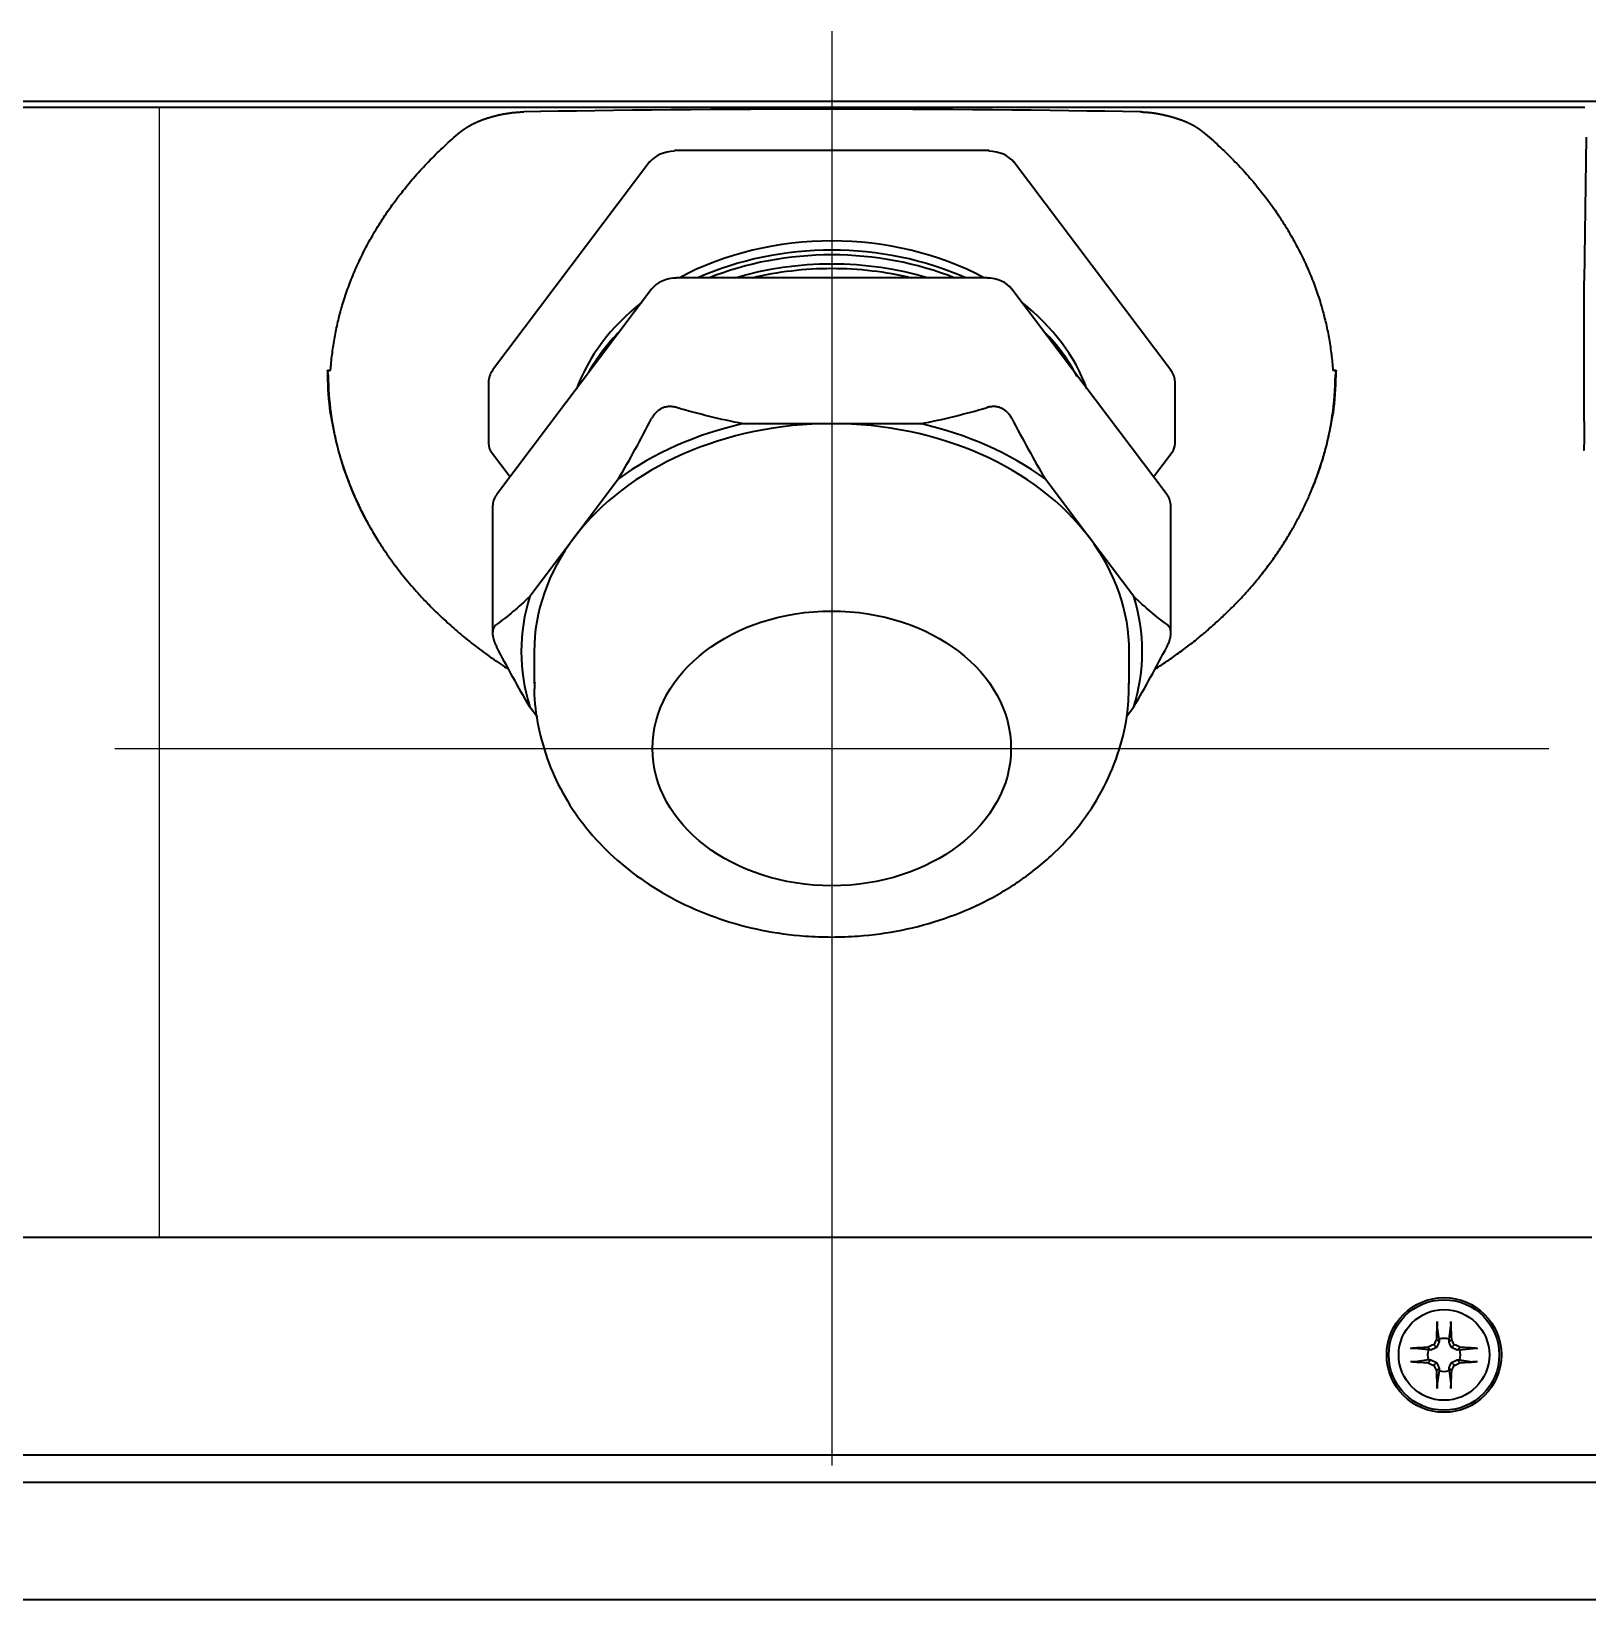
# Model space of a CAD drawing. Header units: inches. Extents: x 786 to 5593, y 691 to 5453.
# Drawn here: x 901.7 to 1010.2, y 2755.1 to 2864.4 of the extents above; entities that cross this region are included whole.
import ezdxf

# ---------------------------------------------------------------- set-up
doc = ezdxf.new("R2010")
doc.units = ezdxf.units.IN
doc.layers.add('1', color=7, linetype='Continuous', true_color=0xffffff)

msp = doc.modelspace()

# ---------------------------------------------------------------- linework, layer by layer
at = {"color": 1}
for p, q in [((957.52, 2864.45), (957.52, 2764.45)), ((907.52, 2814.45), (1007.52, 2814.45))]:
    msp.add_line(p, q, dxfattribs=at)
msp.add_line((910.63, 2780.44), (910.63, 2859.16))
at = {"layer": '1', "color": 7, "linetype": 'Continuous', "lineweight": 35}
for p, q in [((1645.58, 2859.56), (788.86, 2859.56)), ((837.4, 2859.16), (1010.03, 2859.16)), ((1010.14, 2857.07), (1009.99, 2847.05)), ((944.84, 2855.37), (933.87, 2840.82)), ((944.84, 2855.37), (944.82, 2855.32)), ((968.49, 2856.14), (946.55, 2856.14)), ((968.49, 2856.08), (968.49, 2856.14)), ((981.17, 2840.82), (970.2, 2855.37)), ((970.22, 2855.32), (970.2, 2855.37)), ((944.96, 2846.48), (934.14, 2832.12)), ((968.35, 2847.25), (946.69, 2847.25)), ((980.9, 2832.12), (970.08, 2846.48)), ((1009.99, 2837.24), (1009.99, 2847.05)), ((922.35, 2840.83), (922.35, 2840.46)), ((922.35, 2840.83), (922.57, 2840.83)), ((922.37, 2840.73), (922.35, 2840.83)), ((922.42, 2840.46), (922.37, 2840.73)), ((933.58, 2840), (933.58, 2835.71)), ((933.87, 2840.82), (933.85, 2840.76)), ((981.19, 2840.76), (981.17, 2840.82)), ((981.46, 2835.71), (981.46, 2840)), ((992.47, 2840.83), (992.69, 2840.83)), ((992.67, 2840.73), (992.62, 2840.46)), ((992.69, 2840.83), (992.67, 2840.73)), ((992.69, 2840.46), (992.69, 2840.83)), ((957.52, 2837.09), (951.34, 2837.09)), ((963.7, 2837.09), (957.52, 2837.09)), ((933.78, 2835.11), (935.09, 2833.38)), ((979.95, 2833.38), (981.26, 2835.11)), ((942.64, 2833.24), (939.55, 2829.14)), ((975.49, 2829.14), (972.4, 2833.24)), ((933.87, 2831.35), (933.87, 2822.48)), ((981.17, 2822.48), (981.17, 2831.35)), ((939.55, 2829.14), (936.46, 2825.04)), ((978.58, 2825.04), (975.49, 2829.14)), ((936.77, 2821.2), (936.77, 2818.95)), ((978.27, 2818.95), (978.27, 2821.2)), ((936.46, 2817.35), (936.99, 2816.65)), ((978.08, 2816.68), (978.58, 2817.35)), ((833.75, 2780.36), (1010.52, 2780.36)), ((999.87, 2773.25), (999.75, 2774.17)), ((1000.57, 2773.25), (1000.69, 2774.17)), ((999.87, 2773.07), (999.69, 2773.26)), ((1000.57, 2773.07), (1000.76, 2773.26)), ((999.13, 2772.51), (998.21, 2772.62)), ((999.3, 2772.5), (999.12, 2772.69)), ((999.7, 2772.67), (999.5, 2772.88)), ((1000.74, 2772.67), (1000.94, 2772.88)), ((1001.14, 2772.5), (1001.32, 2772.69)), ((1001.31, 2772.51), (1002.23, 2772.62)), ((999.13, 2771.81), (998.21, 2771.69)), ((999.3, 2771.81), (999.12, 2771.62)), ((999.7, 2771.64), (999.5, 2771.44)), ((999.87, 2771.24), (999.69, 2771.05)), ((999.87, 2771.07), (999.75, 2770.14)), ((1000.57, 2771.24), (1000.76, 2771.05)), ((1000.57, 2771.07), (1000.69, 2770.14)), ((1000.74, 2771.64), (1000.94, 2771.44)), ((1001.14, 2771.81), (1001.32, 2771.62)), ((1001.31, 2771.81), (1002.23, 2771.69)), ((1543.25, 2765.16), (789.22, 2765.16)), ((1543.65, 2763.26), (853.72, 2763.26)), ((853.72, 2755.1), (1580.72, 2755.1))]:
    msp.add_line(p, q, dxfattribs=at)
for radius in [4, 3.85, 3.16]:
    msp.add_circle((1000.22, 2772.16), radius, dxfattribs=at)
for centre, radius, start, end in [((934.58, 2835.71), 1, 180, 217.0045), ((980.46, 2835.71), 1, 322.9955, 0), ((1000.22, 2772.16), 1.15, 72.2011, 107.7989), ((1000.22, 2772.16), 1.15, 162.2011, 197.7989), ((1000.22, 2772.16), 1.15, 342.2011, 17.7989), ((1000.22, 2772.16), 1.15, 252.2011, 287.7989)]:
    msp.add_arc(centre, radius, start, end, dxfattribs=at)
for centre, major_axis, ratio, start_param, end_param in [((957.52, 2858.09), (-35, 0), 0.026602, 4.051733, 5.373046), ((946.55, 2854.55), (-2, 0), 0.766044, 4.712389, 5.759587), ((968.49, 2854.55), (-2, 0), 0.766044, 3.665191, 4.712389), ((957.52, 2835.66), (18.5, 0), 0.766044, 0.957499, 2.184192), ((957.52, 2835.02), (18.5, 0), 0.766044, 1.041438, 2.100155), ((957.52, 2834.69), (18.5, 0), 0.766044, 1.570796, 2.053522), ((957.52, 2834.05), (18.5, 0), 0.766044, 1.197536, 1.944057), ((957.52, 2834.69), (18.5, 0), 0.766044, 1.088071, 1.570796), ((957.52, 2833.73), (18.5, 0), 0.766044, 1.570796, 1.876022), ((957.52, 2833.73), (18.5, 0), 0.766044, 1.265571, 1.570796), ((946.69, 2845.71), (-2, 0), 0.766044, 4.71239, 5.759585), ((957.52, 2833.09), (18.5, 0), 0.766044, 1.529857, 1.611833), ((968.35, 2845.71), (-2, 0), 0.766044, 3.665193, 4.712388), ((957.52, 2835.66), (18.5, 0), 0.766044, 2.371117, 2.864936), ((957.52, 2835.66), (18.5, 0), 0.766044, 0.276755, 0.770574), ((957.52, 2835.02), (18.5, 0), 0.766044, 2.494228, 2.73348), ((957.52, 2835.02), (18.5, 0), 0.766044, 0.388478, 0.639216), ((935.58, 2840), (-2, 0), 0.766044, 5.759587, 6.283185), ((979.46, 2840), (-2, 0), 0.766044, 3.141593, 3.665191), ((957.52, 2821.2), (20.75, 0), 0.766044, 1.570796, 2.617994), ((957.52, 2821.2), (21.65, 0), 0.766044, 1.860245, 2.328545), ((957.52, 2821.2), (20.75, 0), 0.766044, 0.523599, 1.570796), ((957.52, 2821.2), (21.65, 0), 0.766044, 0.813047, 1.281348), ((935.87, 2831.35), (-2, 0), 0.766044, 5.759588, 6.283185), ((979.17, 2831.35), (2, 0), 0.766044, 0, 0.523597), ((957.52, 2821.2), (20.75, 0), 0.766044, 2.617994, 3.141593), ((957.52, 2821.2), (20.75, 0), 0.766044, 0, 0.523599), ((957.52, 2821.2), (21.65, 0), 0.766044, 2.907442, 3.375743), ((957.52, 2821.2), (21.65, 0), 0.766044, 6.049035, 6.517336), ((999.92, 2772.16), (0.07, 3.73), 0.072244, 0.900133, 1.272854), ((1000.52, 2772.16), (0.07, -3.73), 0.072244, 1.868738, 2.24146), ((999.67, 2772.41), (1.56, 3.34), 0.094201, 1.359315, 1.476181), ((1000.77, 2772.41), (1.56, -3.34), 0.094201, 1.665412, 1.782277), ((1000.21, 2772.45), (3.73, 0.07), 0.072244, 1.868738, 2.24146), ((999.96, 2772.71), (3.34, 1.56), 0.094201, 1.665412, 1.782277), ((1000.48, 2772.71), (3.34, -1.56), 0.094201, 1.359315, 1.476181), ((1000.23, 2772.45), (3.73, -0.07), 0.072244, 0.900133, 1.272854), ((1000.21, 2771.86), (-3.73, 0.07), 0.072244, 0.900133, 1.272854), ((999.96, 2771.6), (-3.34, 1.56), 0.094201, 1.359315, 1.476181), ((999.67, 2771.9), (-1.56, 3.34), 0.094201, 1.665412, 1.782277), ((999.92, 2772.15), (-0.07, 3.73), 0.072244, 1.868738, 2.24146), ((1000.52, 2772.15), (-0.07, -3.73), 0.072244, 0.900133, 1.272854), ((1000.77, 2771.9), (-1.56, -3.34), 0.094201, 1.359315, 1.476181), ((1000.48, 2771.6), (-3.34, -1.56), 0.094201, 1.665412, 1.782277), ((1000.23, 2771.86), (-3.73, -0.07), 0.072244, 1.868738, 2.24146)]:
    msp.add_ellipse(centre, major_axis=major_axis, ratio=ratio, start_param=start_param, end_param=end_param, dxfattribs=at)
msp.add_ellipse((957.52, 2814.45), major_axis=(12.5, 0), ratio=0.766044, dxfattribs=at)
for points, knots in [([(933.15, 2858.27), (933.16, 2858.28), (933.19, 2858.29), (933.24, 2858.31), (933.28, 2858.32), (933.33, 2858.34), (933.38, 2858.36), (933.42, 2858.37), (933.47, 2858.39), (933.51, 2858.4), (933.56, 2858.42), (933.61, 2858.43), (933.65, 2858.44), (933.7, 2858.46), (933.75, 2858.47), (933.79, 2858.49), (933.84, 2858.5), (933.89, 2858.51), (933.93, 2858.52), (933.98, 2858.54), (934.03, 2858.55), (934.07, 2858.56), (934.12, 2858.57), (934.17, 2858.58), (934.21, 2858.59), (934.26, 2858.61), (934.31, 2858.62), (934.35, 2858.63), (934.4, 2858.64), (934.45, 2858.65), (934.5, 2858.66), (934.54, 2858.67), (934.59, 2858.68), (934.65, 2858.69), (934.71, 2858.7), (934.77, 2858.71), (934.83, 2858.72), (934.89, 2858.73), (934.95, 2858.74), (935, 2858.75), (935.06, 2858.75), (935.12, 2858.76), (935.17, 2858.77), (935.22, 2858.78), (935.28, 2858.78), (935.33, 2858.79), (935.38, 2858.79), (935.43, 2858.8), (935.48, 2858.8), (935.53, 2858.81), (935.57, 2858.81), (935.62, 2858.82), (935.67, 2858.82), (935.71, 2858.82), (935.76, 2858.82), (935.79, 2858.82), (935.8, 2858.82)], [0, 0, 0, 0, 0.016857, 0.033725, 0.050604, 0.067494, 0.084394, 0.101306, 0.118228, 0.135162, 0.152106, 0.169061, 0.186027, 0.203004, 0.219992, 0.236991, 0.254001, 0.271022, 0.288054, 0.305096, 0.32215, 0.339214, 0.35629, 0.373376, 0.390474, 0.407582, 0.424701, 0.441831, 0.458973, 0.476125, 0.493288, 0.510462, 0.527648, 0.550154, 0.572472, 0.594602, 0.616547, 0.638308, 0.659884, 0.681279, 0.702493, 0.723527, 0.744383, 0.765063, 0.785567, 0.805898, 0.826056, 0.846043, 0.865862, 0.885513, 0.904998, 0.924319, 0.943478, 0.962477, 0.981317, 1, 1, 1, 1]), ([(936.05, 2858.82), (936.04, 2858.82), (936.02, 2858.82), (935.99, 2858.82), (935.97, 2858.82), (935.94, 2858.82), (935.92, 2858.82), (935.89, 2858.82), (935.87, 2858.82), (935.85, 2858.82), (935.82, 2858.82), (935.81, 2858.82), (935.8, 2858.82)], [0, 0, 0, 0, 0.113118, 0.22333, 0.330633, 0.435022, 0.536494, 0.635045, 0.730672, 0.823375, 0.913151, 1, 1, 1, 1]), ([(979.24, 2858.82), (979.23, 2858.82), (979.21, 2858.82), (979.18, 2858.82), (979.15, 2858.82), (979.13, 2858.82), (979.1, 2858.83), (979.07, 2858.83), (979.05, 2858.83), (979.02, 2858.83), (979.01, 2858.83), (979, 2858.83)], [0, 0, 0, 0, 0.119493, 0.236892, 0.352196, 0.465404, 0.576517, 0.685532, 0.792451, 0.897274, 1, 1, 1, 1]), ([(979.24, 2858.82), (979.25, 2858.82), (979.26, 2858.82), (979.29, 2858.82), (979.31, 2858.82), (979.33, 2858.82), (979.35, 2858.82), (979.38, 2858.82), (979.4, 2858.82), (979.43, 2858.81), (979.45, 2858.81), (979.48, 2858.81), (979.5, 2858.81), (979.53, 2858.81), (979.56, 2858.81), (979.58, 2858.8), (979.61, 2858.8), (979.64, 2858.8), (979.67, 2858.79), (979.7, 2858.79), (979.73, 2858.79), (979.76, 2858.79), (979.79, 2858.78), (979.82, 2858.78), (979.85, 2858.77), (979.88, 2858.77), (979.91, 2858.77), (979.95, 2858.76), (979.98, 2858.76), (980.01, 2858.75), (980.05, 2858.75), (980.08, 2858.74), (980.12, 2858.74), (980.15, 2858.73), (980.19, 2858.72), (980.22, 2858.72), (980.26, 2858.71), (980.3, 2858.7), (980.34, 2858.7), (980.37, 2858.69), (980.41, 2858.68), (980.47, 2858.67), (980.53, 2858.66), (980.62, 2858.64), (980.7, 2858.62), (980.78, 2858.6), (980.87, 2858.58), (980.95, 2858.56), (981.04, 2858.54), (981.12, 2858.52), (981.21, 2858.49), (981.29, 2858.47), (981.38, 2858.44), (981.46, 2858.42), (981.55, 2858.39), (981.63, 2858.36), (981.72, 2858.33), (981.81, 2858.3), (981.87, 2858.28), (981.89, 2858.27)], [0, 0, 0, 0, 0.009312, 0.018748, 0.028308, 0.037992, 0.047801, 0.057735, 0.067795, 0.077981, 0.088293, 0.098732, 0.109297, 0.11999, 0.130811, 0.141759, 0.152835, 0.164039, 0.175372, 0.186834, 0.198425, 0.210145, 0.221994, 0.233973, 0.246083, 0.258322, 0.270691, 0.283191, 0.295822, 0.308583, 0.321476, 0.334499, 0.347654, 0.360941, 0.374359, 0.387909, 0.40159, 0.415404, 0.42935, 0.443428, 0.457639, 0.471983, 0.502577, 0.533229, 0.56394, 0.594708, 0.625534, 0.656419, 0.687362, 0.718362, 0.749422, 0.780539, 0.811715, 0.842949, 0.874242, 0.905594, 0.937004, 0.968473, 1, 1, 1, 1]), ([(931.58, 2857.39), (931.59, 2857.4), (931.6, 2857.42), (931.63, 2857.44), (931.65, 2857.46), (931.68, 2857.48), (931.71, 2857.5), (931.73, 2857.52), (931.76, 2857.54), (931.78, 2857.56), (931.81, 2857.58), (931.84, 2857.6), (931.86, 2857.62), (931.89, 2857.63), (931.92, 2857.65), (931.95, 2857.67), (931.98, 2857.69), (932, 2857.71), (932.03, 2857.73), (932.06, 2857.75), (932.09, 2857.77), (932.12, 2857.78), (932.15, 2857.8), (932.18, 2857.82), (932.21, 2857.84), (932.24, 2857.85), (932.27, 2857.87), (932.3, 2857.89), (932.33, 2857.91), (932.36, 2857.92), (932.39, 2857.94), (932.42, 2857.96), (932.46, 2857.97), (932.49, 2857.99), (932.52, 2858.01), (932.55, 2858.02), (932.59, 2858.04), (932.62, 2858.05), (932.65, 2858.07), (932.69, 2858.09), (932.72, 2858.1), (932.75, 2858.12), (932.79, 2858.13), (932.82, 2858.15), (932.86, 2858.16), (932.89, 2858.18), (932.93, 2858.19), (932.96, 2858.2), (933, 2858.22), (933.04, 2858.23), (933.07, 2858.25), (933.11, 2858.26), (933.13, 2858.27), (933.15, 2858.27)], [0, 0, 0, 0, 0.017555, 0.035187, 0.052894, 0.070679, 0.08854, 0.106479, 0.124496, 0.142592, 0.160767, 0.17902, 0.197354, 0.215767, 0.234261, 0.252836, 0.271492, 0.29023, 0.309049, 0.327951, 0.346936, 0.366003, 0.385154, 0.404388, 0.423707, 0.44311, 0.462598, 0.48217, 0.501829, 0.521572, 0.541402, 0.561318, 0.581321, 0.60141, 0.621587, 0.641852, 0.662204, 0.682644, 0.703172, 0.72379, 0.744496, 0.765291, 0.786176, 0.80715, 0.828215, 0.849369, 0.870614, 0.89195, 0.913377, 0.934896, 0.956505, 0.978207, 1, 1, 1, 1]), ([(981.89, 2858.27), (981.91, 2858.27), (981.93, 2858.26), (981.96, 2858.25), (982, 2858.23), (982.03, 2858.22), (982.07, 2858.21), (982.1, 2858.19), (982.14, 2858.18), (982.17, 2858.17), (982.2, 2858.15), (982.24, 2858.14), (982.27, 2858.12), (982.3, 2858.11), (982.34, 2858.09), (982.37, 2858.08), (982.4, 2858.06), (982.43, 2858.05), (982.47, 2858.03), (982.5, 2858.02), (982.53, 2858), (982.56, 2857.99), (982.59, 2857.97), (982.62, 2857.95), (982.65, 2857.94), (982.68, 2857.92), (982.71, 2857.91), (982.74, 2857.89), (982.77, 2857.87), (982.8, 2857.86), (982.83, 2857.84), (982.86, 2857.82), (982.89, 2857.8), (982.92, 2857.79), (982.94, 2857.77), (982.97, 2857.75), (983, 2857.73), (983.03, 2857.72), (983.05, 2857.7), (983.08, 2857.68), (983.11, 2857.66), (983.14, 2857.64), (983.16, 2857.63), (983.19, 2857.61), (983.21, 2857.59), (983.24, 2857.57), (983.26, 2857.55), (983.29, 2857.53), (983.32, 2857.51), (983.34, 2857.49), (983.36, 2857.47), (983.39, 2857.45), (983.41, 2857.43), (983.44, 2857.41), (983.45, 2857.4), (983.46, 2857.39)], [0, 0, 0, 0, 0.020973, 0.041861, 0.062664, 0.083382, 0.104016, 0.124565, 0.145031, 0.165412, 0.18571, 0.205924, 0.226055, 0.246103, 0.266068, 0.285951, 0.305752, 0.325471, 0.345108, 0.364663, 0.384137, 0.403531, 0.422843, 0.442075, 0.461227, 0.4803, 0.499292, 0.518205, 0.537039, 0.555795, 0.574471, 0.59307, 0.611591, 0.630034, 0.6484, 0.666689, 0.684901, 0.703038, 0.721098, 0.739082, 0.756991, 0.774825, 0.792584, 0.810269, 0.82788, 0.845417, 0.862881, 0.880273, 0.897591, 0.914838, 0.932012, 0.949115, 0.966147, 0.983109, 1, 1, 1, 1]), ([(925.09, 2830.3), (924.23, 2831.89), (923.57, 2833.55), (922.67, 2836.94), (922.43, 2838.69), (922.42, 2840.46)], [0, 0, 0, 0, 0.495523, 0.495523, 1, 1, 1, 1]), ([(992.62, 2840.46), (992.61, 2839.5), (992.54, 2838.55), (992.34, 2837.15), (992.21, 2836.46), (992.05, 2835.77), (991.94, 2835.32), (991.88, 2835.09), (991.68, 2834.41), (991.54, 2833.96), (991.3, 2833.3), (991.22, 2833.08), (991.1, 2832.76), (991.06, 2832.66), (991.01, 2832.56)], [0, 0, 0, 0, 0.348554, 0.348554, 0.52283, 0.609969, 0.609969, 0.697107, 0.697107, 0.871384, 0.871384, 0.958522, 0.958522, 1, 1, 1, 1]), ([(922.54, 2837.84), (922.54, 2837.84), (922.54, 2837.83), (922.54, 2837.83), (922.54, 2837.83), (922.54, 2837.83), (922.54, 2837.83), (922.54, 2837.82), (922.54, 2837.82), (922.54, 2837.82), (922.55, 2837.82), (922.55, 2837.81), (922.55, 2837.81), (922.55, 2837.81), (922.55, 2837.8), (922.55, 2837.8), (922.55, 2837.79), (922.55, 2837.79), (922.55, 2837.78), (922.56, 2837.78), (922.56, 2837.77), (922.56, 2837.77), (922.56, 2837.76), (922.56, 2837.75), (922.56, 2837.75), (922.56, 2837.74), (922.57, 2837.73), (922.57, 2837.73), (922.57, 2837.72), (922.57, 2837.71), (922.57, 2837.7), (922.57, 2837.7), (922.58, 2837.69), (922.58, 2837.68), (922.58, 2837.67), (922.58, 2837.66), (922.58, 2837.65), (922.59, 2837.64), (922.59, 2837.63), (922.59, 2837.62), (922.59, 2837.61), (922.59, 2837.6), (922.6, 2837.59), (922.6, 2837.58), (922.6, 2837.57), (922.6, 2837.56), (922.6, 2837.55), (922.61, 2837.53), (922.61, 2837.52), (922.61, 2837.51), (922.61, 2837.5), (922.62, 2837.48), (922.62, 2837.47), (922.62, 2837.46), (922.63, 2837.39), (922.66, 2837.24), (922.71, 2836.98), (922.77, 2836.67), (922.84, 2836.35), (922.91, 2836.02), (922.98, 2835.71), (923.07, 2835.36), (923.18, 2834.98), (923.3, 2834.56), (923.45, 2834.08), (923.64, 2833.53), (923.87, 2832.91), (924.15, 2832.22), (924.49, 2831.47), (924.89, 2830.66), (925.36, 2829.79), (925.92, 2828.85), (926.6, 2827.84), (927.4, 2826.76), (928.17, 2825.82), (928.9, 2825), (929.56, 2824.32), (930.32, 2823.58), (931.18, 2822.8), (932.15, 2821.98), (933.25, 2821.14), (934.2, 2820.48), (934.79, 2820.09), (934.96, 2819.98)], [0, 0, 0, 0, 0.001377, 0.002749, 0.004117, 0.005482, 0.006843, 0.0082, 0.009553, 0.010902, 0.012248, 0.01359, 0.014928, 0.016263, 0.017595, 0.018923, 0.020247, 0.021569, 0.022887, 0.024202, 0.025514, 0.026822, 0.028128, 0.029431, 0.03073, 0.032027, 0.033321, 0.034612, 0.035901, 0.037187, 0.03847, 0.039751, 0.041029, 0.042305, 0.043579, 0.04485, 0.046119, 0.047386, 0.04865, 0.049913, 0.051174, 0.052432, 0.053689, 0.054944, 0.056198, 0.057449, 0.058699, 0.059948, 0.061195, 0.06244, 0.063685, 0.064927, 0.066169, 0.067409, 0.068649, 0.085284, 0.103129, 0.122286, 0.142836, 0.157651, 0.173853, 0.191456, 0.210475, 0.230919, 0.252796, 0.279229, 0.308727, 0.34129, 0.376915, 0.415592, 0.456962, 0.502664, 0.552699, 0.607075, 0.665805, 0.699418, 0.73666, 0.777593, 0.822289, 0.870655, 0.922456, 0.97756, 1, 1, 1, 1]), ([(946.69, 2838.22), (946.61, 2838.24), (946.53, 2838.26), (946.36, 2838.28), (946.28, 2838.29), (946.17, 2838.28), (946.15, 2838.28), (946.1, 2838.28), (946.04, 2838.27), (945.98, 2838.26), (945.85, 2838.23), (945.77, 2838.21), (945.68, 2838.16), (945.66, 2838.15), (945.62, 2838.13), (945.56, 2838.1), (945.47, 2838.05), (945.4, 2837.99), (945.35, 2837.95), (945.33, 2837.94), (945.3, 2837.91), (945.29, 2837.89), (945.21, 2837.82), (945.15, 2837.75), (945.05, 2837.61), (945, 2837.53), (944.96, 2837.45)], [0, 0, 0, 0, 0.125, 0.125, 0.25, 0.25, 0.28125, 0.28125, 0.3125, 0.375, 0.375, 0.5, 0.5, 0.53125, 0.53125, 0.5625, 0.625, 0.6875, 0.6875, 0.71875, 0.71875, 0.75, 0.75, 0.875, 0.875, 1, 1, 1, 1]), ([(951.34, 2837.09), (950.54, 2837.24), (949.76, 2837.41), (948.21, 2837.79), (947.45, 2837.99), (946.69, 2838.22)], [0, 0, 0, 0, 0.5, 0.5, 1, 1, 1, 1]), ([(963.7, 2837.09), (964.5, 2837.24), (965.28, 2837.41), (966.83, 2837.79), (967.59, 2837.99), (968.35, 2838.22)], [0, 0, 0, 0, 0.5, 0.5, 1, 1, 1, 1]), ([(970.08, 2837.45), (970.04, 2837.53), (969.99, 2837.61), (969.89, 2837.75), (969.83, 2837.82), (969.75, 2837.89), (969.74, 2837.91), (969.71, 2837.94), (969.66, 2837.98), (969.6, 2838.02), (969.5, 2838.09), (969.42, 2838.14), (969.33, 2838.18), (969.31, 2838.19), (969.27, 2838.2), (969.21, 2838.22), (969.1, 2838.25), (969.02, 2838.27), (968.96, 2838.28), (968.94, 2838.28), (968.89, 2838.28), (968.87, 2838.28), (968.76, 2838.29), (968.68, 2838.28), (968.51, 2838.26), (968.43, 2838.24), (968.35, 2838.22)], [0, 0, 0, 0, 0.125, 0.125, 0.25, 0.25, 0.28125, 0.28125, 0.3125, 0.375, 0.375, 0.5, 0.5, 0.53125, 0.53125, 0.5625, 0.625, 0.6875, 0.6875, 0.71875, 0.71875, 0.75, 0.75, 0.875, 0.875, 1, 1, 1, 1]), ([(980.06, 2819.97), (980.09, 2819.99), (980.46, 2820.23), (981.13, 2820.68), (982.03, 2821.33), (982.87, 2821.97), (983.64, 2822.61), (984.35, 2823.24), (985, 2823.85), (985.6, 2824.44), (986.15, 2825.02), (986.77, 2825.7), (987.43, 2826.5), (988.13, 2827.41), (988.74, 2828.28), (989.27, 2829.11), (989.73, 2829.89), (990.15, 2830.66), (990.54, 2831.43), (990.88, 2832.19), (991.16, 2832.89), (991.39, 2833.51), (991.59, 2834.09), (991.76, 2834.62), (991.9, 2835.11), (992.02, 2835.56), (992.11, 2835.95), (992.2, 2836.32), (992.27, 2836.66), (992.33, 2836.97), (992.38, 2837.23), (992.41, 2837.39), (992.42, 2837.47), (992.43, 2837.49), (992.43, 2837.52), (992.44, 2837.54), (992.44, 2837.57), (992.45, 2837.59), (992.45, 2837.61), (992.45, 2837.63), (992.46, 2837.65), (992.46, 2837.67), (992.46, 2837.69), (992.47, 2837.7), (992.47, 2837.72), (992.47, 2837.73), (992.48, 2837.75), (992.48, 2837.76), (992.48, 2837.77), (992.49, 2837.78), (992.49, 2837.79), (992.49, 2837.8), (992.49, 2837.81), (992.5, 2837.82), (992.5, 2837.82), (992.5, 2837.83), (992.5, 2837.83), (992.5, 2837.83), (992.5, 2837.83)], [0, 0, 0, 0, 0.004725, 0.047919, 0.0893, 0.128931, 0.166838, 0.20303, 0.237514, 0.270295, 0.301376, 0.330757, 0.379717, 0.425923, 0.469337, 0.509931, 0.547691, 0.582615, 0.621839, 0.657803, 0.690564, 0.720096, 0.74633, 0.77255, 0.796703, 0.818791, 0.838838, 0.85688, 0.877549, 0.896796, 0.914712, 0.931407, 0.933935, 0.936467, 0.939005, 0.941548, 0.944098, 0.946654, 0.949218, 0.95179, 0.95437, 0.956959, 0.959558, 0.962167, 0.964786, 0.967416, 0.970057, 0.97271, 0.975376, 0.978054, 0.980746, 0.983452, 0.986172, 0.988906, 0.991656, 0.994421, 0.997202, 1, 1, 1, 1]), ([(942.64, 2833.24), (943.04, 2833.92), (943.43, 2834.61), (944.21, 2836.01), (944.59, 2836.73), (944.96, 2837.45)], [0, 0, 0, 0, 0.5, 0.5, 1, 1, 1, 1]), ([(970.08, 2837.45), (970.45, 2836.73), (970.84, 2836.01), (971.61, 2834.61), (972, 2833.92), (972.4, 2833.24)], [0, 0, 0, 0, 0.5, 0.5, 1, 1, 1, 1]), ([(936.46, 2825.04), (936.06, 2824.66), (935.67, 2824.31), (934.9, 2823.66), (934.51, 2823.36), (934.14, 2823.09)], [0, 0, 0, 0, 0.5, 0.5, 1, 1, 1, 1]), ([(980.9, 2823.09), (980.53, 2823.36), (980.15, 2823.66), (979.37, 2824.31), (978.98, 2824.66), (978.58, 2825.04)], [0, 0, 0, 0, 0.5, 0.5, 1, 1, 1, 1]), ([(934.14, 2823.09), (934.1, 2823.06), (934.06, 2823.02), (933.99, 2822.94), (933.96, 2822.9), (933.94, 2822.83), (933.93, 2822.82), (933.92, 2822.79), (933.9, 2822.75), (933.89, 2822.71), (933.88, 2822.62), (933.87, 2822.55), (933.87, 2822.46), (933.87, 2822.45), (933.87, 2822.41), (933.87, 2822.36), (933.89, 2822.26), (933.9, 2822.19), (933.91, 2822.13), (933.92, 2822.11), (933.93, 2822.07), (933.94, 2822.05), (933.96, 2821.95), (933.99, 2821.87), (934.06, 2821.72), (934.1, 2821.64), (934.14, 2821.56)], [0, 0, 0, 0, 0.125, 0.125, 0.25, 0.25, 0.28125, 0.28125, 0.3125, 0.375, 0.375, 0.5, 0.5, 0.53125, 0.53125, 0.5625, 0.625, 0.6875, 0.6875, 0.71875, 0.71875, 0.75, 0.75, 0.875, 0.875, 1, 1, 1, 1]), ([(980.9, 2821.56), (980.94, 2821.64), (980.98, 2821.72), (981.05, 2821.87), (981.08, 2821.95), (981.1, 2822.05), (981.11, 2822.07), (981.12, 2822.11), (981.14, 2822.17), (981.15, 2822.23), (981.16, 2822.34), (981.17, 2822.41), (981.17, 2822.5), (981.17, 2822.52), (981.17, 2822.55), (981.17, 2822.6), (981.15, 2822.68), (981.14, 2822.74), (981.13, 2822.78), (981.12, 2822.79), (981.11, 2822.82), (981.1, 2822.83), (981.08, 2822.9), (981.05, 2822.94), (980.98, 2823.02), (980.94, 2823.06), (980.9, 2823.09)], [0, 0, 0, 0, 0.125, 0.125, 0.25, 0.25, 0.28125, 0.28125, 0.3125, 0.375, 0.375, 0.5, 0.5, 0.53125, 0.53125, 0.5625, 0.625, 0.6875, 0.6875, 0.71875, 0.71875, 0.75, 0.75, 0.875, 0.875, 1, 1, 1, 1]), ([(936.46, 2817.35), (936.06, 2818.02), (935.67, 2818.71), (934.9, 2820.12), (934.51, 2820.83), (934.14, 2821.56)], [0, 0, 0, 0, 0.5, 0.5, 1, 1, 1, 1]), ([(978.58, 2817.35), (978.98, 2818.02), (979.37, 2818.71), (980.15, 2820.12), (980.53, 2820.83), (980.9, 2821.56)], [0, 0, 0, 0, 0.5, 0.5, 1, 1, 1, 1]), ([(936.81, 2819.08), (936.79, 2818.89), (936.73, 2817.84), (937.02, 2815.92), (937.72, 2813.41), (938.86, 2811.03), (940.38, 2808.83), (942.25, 2806.84), (944.46, 2805.11), (946.95, 2803.65), (949.69, 2802.51), (952.61, 2801.72), (955.25, 2801.36), (956.9, 2801.3), (957.52, 2801.3)], [0, 0, 0, 0, 0.018816, 0.108231, 0.197084, 0.286035, 0.375753, 0.466742, 0.559257, 0.653266, 0.748509, 0.844639, 0.941368, 1, 1, 1, 1]), ([(957.52, 2801.3), (958.13, 2801.3), (959.77, 2801.36), (962.43, 2801.72), (965.41, 2802.53), (968.24, 2803.72), (970.84, 2805.27), (973.14, 2807.16), (975.07, 2809.34), (976.58, 2811.75), (977.63, 2814.31), (978.19, 2816.76), (978.25, 2818.33), (978.23, 2819.01)], [0, 0, 0, 0, 0.057699, 0.155537, 0.253871, 0.352602, 0.451502, 0.550122, 0.647824, 0.743974, 0.838178, 0.93042, 1, 1, 1, 1]), ([(999.75, 2774.17), (999.75, 2774.18), (999.75, 2774.18), (999.75, 2774.2), (999.75, 2774.2), (999.75, 2774.21), (999.75, 2774.23), (999.75, 2774.24), (999.75, 2774.25), (999.75, 2774.26), (999.75, 2774.28), (999.75, 2774.29), (999.75, 2774.32), (999.75, 2774.32), (999.75, 2774.34), (999.75, 2774.36), (999.75, 2774.37), (999.75, 2774.39), (999.75, 2774.39), (999.75, 2774.42), (999.75, 2774.43), (999.75, 2774.46), (999.75, 2774.47), (999.75, 2774.48)], [0, 0, 0, 0, 0.125, 0.125, 0.1875, 0.1875, 0.25, 0.3125, 0.3125, 0.375, 0.375, 0.5, 0.5, 0.5625, 0.5625, 0.625, 0.6875, 0.6875, 0.75, 0.75, 0.875, 0.875, 1, 1, 1, 1]), ([(1000.69, 2774.48), (1000.69, 2774.47), (1000.69, 2774.46), (1000.69, 2774.43), (1000.69, 2774.42), (1000.69, 2774.39), (1000.69, 2774.37), (1000.69, 2774.35), (1000.69, 2774.34), (1000.69, 2774.32), (1000.69, 2774.31), (1000.69, 2774.29), (1000.69, 2774.28), (1000.69, 2774.27), (1000.69, 2774.25), (1000.69, 2774.24), (1000.69, 2774.22), (1000.69, 2774.21), (1000.69, 2774.2), (1000.69, 2774.19), (1000.69, 2774.18), (1000.69, 2774.18), (1000.69, 2774.17), (1000.69, 2774.17)], [0, 0, 0, 0, 0.125, 0.125, 0.25, 0.25, 0.375, 0.375, 0.4375, 0.4375, 0.5, 0.5625, 0.5625, 0.625, 0.625, 0.75, 0.75, 0.8125, 0.8125, 0.875, 0.9375, 0.9375, 1, 1, 1, 1]), ([(999.87, 2773.07), (999.85, 2773.01), (999.82, 2772.94), (999.76, 2772.81), (999.73, 2772.74), (999.7, 2772.67)], [0, 0, 0, 0, 0.5, 0.5, 1, 1, 1, 1]), ([(1000.74, 2772.67), (1000.71, 2772.74), (1000.68, 2772.81), (1000.62, 2772.94), (1000.59, 2773.01), (1000.57, 2773.07)], [0, 0, 0, 0, 0.5, 0.5, 1, 1, 1, 1]), ([(997.89, 2772.62), (997.91, 2772.62), (997.92, 2772.63), (997.95, 2772.63), (997.96, 2772.63), (997.99, 2772.63), (998.01, 2772.63), (998.03, 2772.63), (998.04, 2772.63), (998.05, 2772.63), (998.07, 2772.63), (998.08, 2772.63), (998.1, 2772.63), (998.1, 2772.63), (998.12, 2772.63), (998.14, 2772.63), (998.16, 2772.63), (998.16, 2772.63), (998.17, 2772.63), (998.18, 2772.63), (998.19, 2772.63), (998.2, 2772.63), (998.2, 2772.62), (998.21, 2772.62)], [0, 0, 0, 0, 0.125, 0.125, 0.25, 0.25, 0.375, 0.375, 0.4375, 0.4375, 0.5, 0.5625, 0.5625, 0.625, 0.625, 0.75, 0.75, 0.8125, 0.8125, 0.875, 0.9375, 0.9375, 1, 1, 1, 1]), ([(999.7, 2772.67), (999.63, 2772.64), (999.57, 2772.62), (999.43, 2772.56), (999.37, 2772.53), (999.3, 2772.5)], [0, 0, 0, 0, 0.5, 0.5, 1, 1, 1, 1]), ([(1001.14, 2772.5), (1001.07, 2772.53), (1001.01, 2772.56), (1000.87, 2772.62), (1000.81, 2772.64), (1000.74, 2772.67)], [0, 0, 0, 0, 0.5, 0.5, 1, 1, 1, 1]), ([(1002.23, 2772.62), (1002.24, 2772.63), (1002.25, 2772.63), (1002.26, 2772.63), (1002.27, 2772.63), (1002.28, 2772.63), (1002.29, 2772.63), (1002.3, 2772.63), (1002.32, 2772.63), (1002.32, 2772.63), (1002.34, 2772.63), (1002.36, 2772.63), (1002.38, 2772.63), (1002.39, 2772.63), (1002.4, 2772.63), (1002.42, 2772.63), (1002.43, 2772.63), (1002.45, 2772.63), (1002.46, 2772.63), (1002.48, 2772.63), (1002.49, 2772.63), (1002.52, 2772.63), (1002.53, 2772.62), (1002.55, 2772.62)], [0, 0, 0, 0, 0.125, 0.125, 0.1875, 0.1875, 0.25, 0.3125, 0.3125, 0.375, 0.375, 0.5, 0.5, 0.5625, 0.5625, 0.625, 0.6875, 0.6875, 0.75, 0.75, 0.875, 0.875, 1, 1, 1, 1]), ([(998.21, 2771.69), (998.2, 2771.69), (998.19, 2771.69), (998.18, 2771.69), (998.17, 2771.69), (998.16, 2771.68), (998.15, 2771.68), (998.14, 2771.68), (998.12, 2771.68), (998.12, 2771.68), (998.1, 2771.68), (998.08, 2771.68), (998.06, 2771.68), (998.05, 2771.68), (998.04, 2771.68), (998.02, 2771.68), (998.01, 2771.68), (997.99, 2771.68), (997.98, 2771.68), (997.96, 2771.69), (997.95, 2771.69), (997.92, 2771.69), (997.91, 2771.69), (997.89, 2771.69)], [0, 0, 0, 0, 0.125, 0.125, 0.1875, 0.1875, 0.25, 0.3125, 0.3125, 0.375, 0.375, 0.5, 0.5, 0.5625, 0.5625, 0.625, 0.6875, 0.6875, 0.75, 0.75, 0.875, 0.875, 1, 1, 1, 1]), ([(999.3, 2771.81), (999.37, 2771.78), (999.43, 2771.75), (999.57, 2771.7), (999.63, 2771.67), (999.7, 2771.64)], [0, 0, 0, 0, 0.5, 0.5, 1, 1, 1, 1]), ([(999.7, 2771.64), (999.73, 2771.57), (999.76, 2771.5), (999.82, 2771.37), (999.85, 2771.31), (999.87, 2771.24)], [0, 0, 0, 0, 0.5, 0.5, 1, 1, 1, 1]), ([(1000.57, 2771.24), (1000.59, 2771.31), (1000.62, 2771.37), (1000.68, 2771.5), (1000.71, 2771.57), (1000.74, 2771.64)], [0, 0, 0, 0, 0.5, 0.5, 1, 1, 1, 1]), ([(1000.74, 2771.64), (1000.81, 2771.67), (1000.87, 2771.7), (1001.01, 2771.75), (1001.07, 2771.78), (1001.14, 2771.81)], [0, 0, 0, 0, 0.5, 0.5, 1, 1, 1, 1]), ([(1002.55, 2771.69), (1002.53, 2771.69), (1002.52, 2771.69), (1002.49, 2771.69), (1002.48, 2771.69), (1002.45, 2771.68), (1002.43, 2771.68), (1002.41, 2771.68), (1002.4, 2771.68), (1002.39, 2771.68), (1002.37, 2771.68), (1002.36, 2771.68), (1002.34, 2771.68), (1002.34, 2771.68), (1002.32, 2771.68), (1002.3, 2771.68), (1002.28, 2771.68), (1002.28, 2771.68), (1002.27, 2771.69), (1002.26, 2771.69), (1002.25, 2771.69), (1002.24, 2771.69), (1002.24, 2771.69), (1002.23, 2771.69)], [0, 0, 0, 0, 0.125, 0.125, 0.25, 0.25, 0.375, 0.375, 0.4375, 0.4375, 0.5, 0.5625, 0.5625, 0.625, 0.625, 0.75, 0.75, 0.8125, 0.8125, 0.875, 0.9375, 0.9375, 1, 1, 1, 1]), ([(999.75, 2769.83), (999.75, 2769.84), (999.75, 2769.86), (999.75, 2769.88), (999.75, 2769.9), (999.75, 2769.93), (999.75, 2769.94), (999.75, 2769.97), (999.75, 2769.97), (999.75, 2769.99), (999.75, 2770), (999.75, 2770.02), (999.75, 2770.03), (999.75, 2770.04), (999.75, 2770.06), (999.75, 2770.07), (999.75, 2770.09), (999.75, 2770.1), (999.75, 2770.11), (999.75, 2770.12), (999.75, 2770.13), (999.75, 2770.14), (999.75, 2770.14), (999.75, 2770.14)], [0, 0, 0, 0, 0.125, 0.125, 0.25, 0.25, 0.375, 0.375, 0.4375, 0.4375, 0.5, 0.5625, 0.5625, 0.625, 0.625, 0.75, 0.75, 0.8125, 0.8125, 0.875, 0.9375, 0.9375, 1, 1, 1, 1]), ([(1000.69, 2770.14), (1000.69, 2770.14), (1000.69, 2770.13), (1000.69, 2770.11), (1000.69, 2770.11), (1000.69, 2770.1), (1000.69, 2770.09), (1000.69, 2770.07), (1000.69, 2770.06), (1000.69, 2770.05), (1000.69, 2770.03), (1000.69, 2770.02), (1000.69, 2770), (1000.69, 2769.99), (1000.69, 2769.97), (1000.69, 2769.96), (1000.69, 2769.94), (1000.69, 2769.93), (1000.69, 2769.92), (1000.69, 2769.9), (1000.69, 2769.88), (1000.69, 2769.86), (1000.69, 2769.84), (1000.69, 2769.83)], [0, 0, 0, 0, 0.125, 0.125, 0.1875, 0.1875, 0.25, 0.3125, 0.3125, 0.375, 0.375, 0.5, 0.5, 0.5625, 0.5625, 0.625, 0.6875, 0.6875, 0.75, 0.75, 0.875, 0.875, 1, 1, 1, 1])]:
    msp.add_open_spline(points, degree=3, knots=knots, dxfattribs=at)
for points, degree in [([(922.57, 2840.82), (922.89, 2845.44), (927.53, 2853.97), (931.58, 2857.39)], 2), ([(983.46, 2857.39), (987.51, 2853.97), (992.15, 2845.44), (992.47, 2840.82)], 2), ([(922.35, 2840.46), (922.36, 2839.58), (922.42, 2838.7), (922.54, 2837.84)], 3), ([(922.57, 2840.83), (922.5, 2840.79), (922.44, 2840.76), (922.37, 2840.73)], 3), ([(992.67, 2840.73), (992.6, 2840.76), (992.54, 2840.79), (992.47, 2840.83)], 3), ([(992.5, 2837.83), (992.62, 2838.7), (992.68, 2839.58), (992.69, 2840.46)], 3), ([(1009.99, 2837.24), (1009.99, 2836.84), (1009.99, 2836.12), (1009.98, 2835.56), (1009.97, 2835.25), (1009.96, 2835.24)], 2), ([(999.87, 2773.25), (999.87, 2773.19), (999.87, 2773.13), (999.87, 2773.07)], 3), ([(1000.57, 2773.07), (1000.57, 2773.13), (1000.57, 2773.19), (1000.57, 2773.25)], 3), ([(999.3, 2772.5), (999.25, 2772.5), (999.19, 2772.51), (999.13, 2772.51)], 3), ([(1001.31, 2772.51), (1001.25, 2772.51), (1001.19, 2772.5), (1001.14, 2772.5)], 3), ([(999.13, 2771.81), (999.19, 2771.81), (999.25, 2771.81), (999.3, 2771.81)], 3), ([(999.87, 2771.24), (999.87, 2771.18), (999.87, 2771.12), (999.87, 2771.07)], 3), ([(1000.57, 2771.07), (1000.57, 2771.12), (1000.57, 2771.18), (1000.57, 2771.24)], 3), ([(1001.14, 2771.81), (1001.19, 2771.81), (1001.25, 2771.81), (1001.31, 2771.81)], 3)]:
    msp.add_open_spline(points, degree=degree, dxfattribs=at)

doc.saveas('drawing.dxf')
